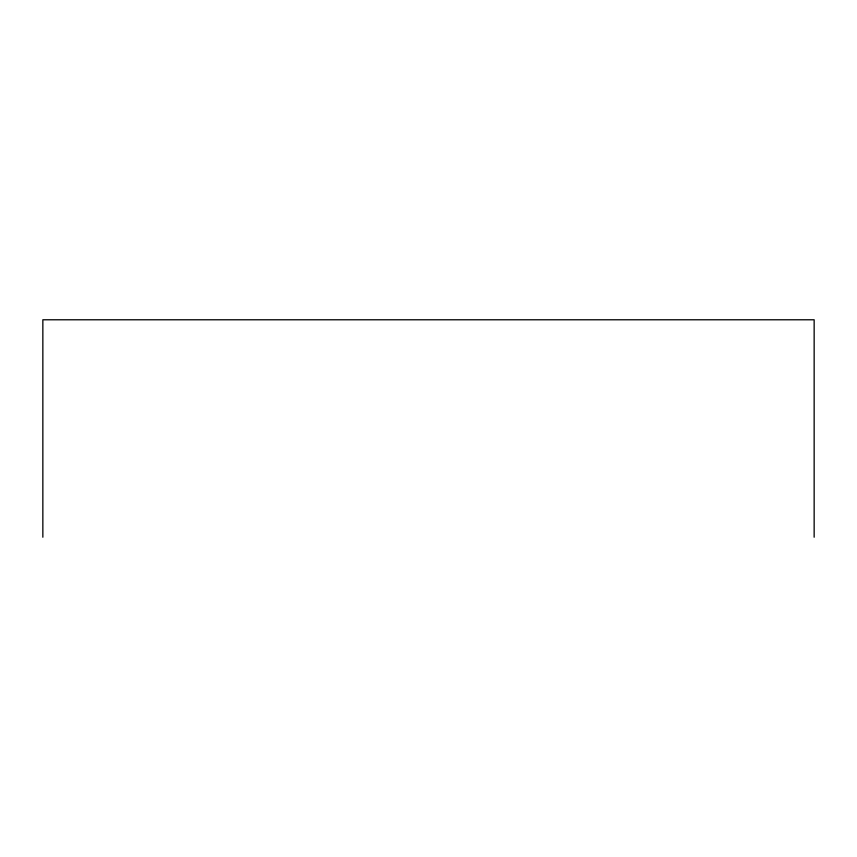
<?xml version="1.0" encoding="UTF-8"?>
<svg xmlns="http://www.w3.org/2000/svg" width="857" height="857" viewBox="0 0 857 857"><rect width="100%" height="100%" fill="white"/><g stroke="black" fill="none" stroke-linecap="round" stroke-linejoin="round"><path stroke-width="1.29" d="M814.15 537.221L814.15 319.779L42.85 319.779L42.85 537.221"/></g></svg>
